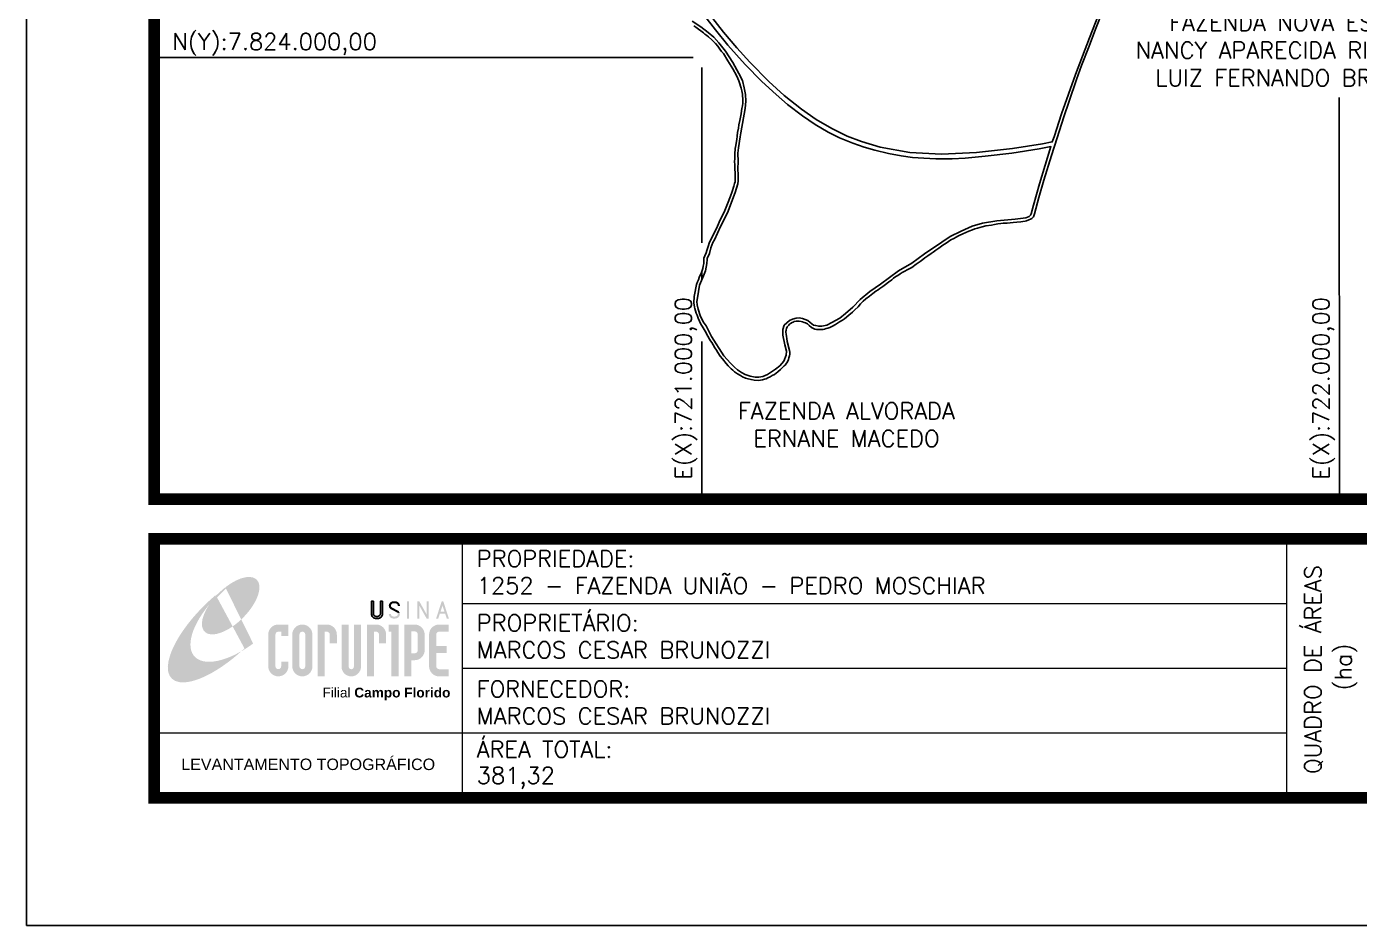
# Model space of a CAD drawing. Header units: metres. Extents: x 719941 to 724141, y 7822638 to 7828578.
# Drawn here: x 719941 to 722031, y 7822638 to 7824048 of the extents above; entities that cross this region are included whole.
import ezdxf
from ezdxf.enums import TextEntityAlignment as Align

# ---------------------------------------------------------------- set-up
doc = ezdxf.new("R2010")
doc.units = ezdxf.units.M
doc.linetypes.add('LIN0', pattern=[0])
for name, color, linetype in [('0114001252', 1, 'Continuous'), ('0114001252017', 5, 'Continuous'), ('0114001252026', 5, 'Continuous'), ('MALHA', 8, 'Continuous'), ('MARGEM', 5, 'Continuous'), ('TEXTO CONFRONTANTES', 7, 'Continuous')]:
    doc.layers.add(name, color=color, linetype=linetype)
doc.styles.add('ARIAL', font='arial.ttf')
doc.styles.add('Simplex', font='simplex.shx')
doc.styles.get("Standard").update_dxf_attribs({"font": 'arial.ttf'})

# ---------------------------------------------------------------- blocks, each defined once
blk = doc.blocks.new('A$C78F83FB3')
at = {"layer": 'MARGEM'}
h = blk.add_hatch(color=20, dxfattribs=at)
edge = h.paths.add_edge_path()
edge.add_ellipse((19.49, 23.77), major_axis=(-6.68, -6.67), ratio=0.469426, start_angle=292.7328, end_angle=601.2579)
edge.add_ellipse((22.83, 22.05), major_axis=(12.64, 11.29), ratio=0.457614, start_angle=79.9069, end_angle=107.9139)
edge = h.paths.add_edge_path()
edge.add_ellipse((18.28, 18.7), major_axis=(13.95, 13.59), ratio=0.386848, start_angle=63.9612, end_angle=264.5993)
edge.add_ellipse((22.83, 22.05), major_axis=(12.64, 11.29), ratio=0.457614, start_angle=107.9139, end_angle=245.1182, ccw=False)
edge.add_ellipse((19.49, 23.77), major_axis=(-6.68, -6.67), ratio=0.469426, start_angle=241.2579, end_angle=292.7328, ccw=False)
for color, points in [(20, [(15.46, 26.12), (14.17, 24.81), (14.06, 24.24), (14.39, 23.97), (14.67, 24.54), (19.47, 29.32), (18.48, 28.66), (17.31, 27.78)]), (7, [(58.42, 24.9), (57.9, 24.9), (57.9, 21.73, -0.414214), (57.15, 20.98), (56.84, 20.98, -0.414214), (56.09, 21.73), (56.09, 24.9), (55.57, 24.9), (55.57, 21.73, 0.414214), (56.84, 20.46), (57.15, 20.46, 0.414214), (58.42, 21.73)]), (7, [(61.7, 24.9), (61.23, 24.9, 0.396318), (60.04, 23.78), (60.04, 23.72, 0.151912), (60.39, 22.97), (60.46, 22.92), (62.18, 22), (62.85, 21.83, 0.12407), (62.51, 22.42), (60.75, 23.36, -0.13192), (60.56, 23.77, -0.385578), (61.23, 24.37), (61.7, 24.37, -0.414214), (62.37, 23.7), (62.89, 23.7, 0.414214)]), (7, [(62.37, 23.7), (62.89, 23.7, 0.414214), (61.7, 24.9), (61.23, 24.9, 0.396318), (60.04, 23.78), (60.04, 23.72, 0.151912), (60.39, 22.97), (60.46, 22.92), (62.18, 22), (62.18, 22, -0.131921), (62.37, 21.59, -0.385578), (61.7, 20.98), (61.23, 20.98, -0.414214), (60.56, 21.65), (60.04, 21.65, 0.414214), (61.23, 20.46), (61.7, 20.46, 0.402546), (62.89, 21.61, 0.165292), (62.51, 22.42), (60.75, 23.36, -0.13192), (60.56, 23.77, -0.385578), (61.23, 24.37), (61.7, 24.37, -0.414214)]), (7, [(30.97, 12.46), (29.13, 12.46), (29.13, 8.21, 1), (34.29, 8.21), (34.29, 9.41), (32.45, 9.41), (32.45, 8.21, -1), (30.97, 8.21)])]:
    blk.add_hatch(color=color, dxfattribs=at).paths.add_polyline_path(points)
h = blk.add_hatch(color=7, dxfattribs=at)
h.paths.add_polyline_path([(65.24, 24.9), (64.72, 24.9), (64.72, 20.46), (65.24, 20.46)])
h.paths.add_polyline_path([(67.38, 20.46), (67.9, 20.46), (67.9, 23.74), (69.74, 20.46), (70.23, 20.46), (70.23, 24.9), (69.71, 24.9), (69.71, 21.58), (67.85, 24.9), (67.38, 24.9)])
h.paths.add_polyline_path([(72.17, 20.46), (72.72, 20.46), (73.14, 21.73), (74.49, 21.73), (74.9, 20.46), (75.45, 20.46), (74, 24.9), (73.62, 24.9)])
h.paths.add_polyline_path([(73.81, 23.8), (74.32, 22.25), (73.31, 22.25)], flags=16)
h = blk.add_hatch(color=7, dxfattribs=at)
h.paths.add_polyline_path([(31.71, 18.93, 0.414214), (29.13, 16.35), (29.13, 12.46), (30.97, 12.46), (30.97, 16.35, -0.414214), (31.71, 17.09), (32.45, 17.09), (32.45, 16.02), (34.29, 16.02), (34.29, 18.93)])
h.paths.add_polyline_path([(44.15, 17.09, -0.414214), (44.89, 16.35), (44.89, 14.1), (46.72, 14.1), (46.72, 16.17, 0.433937), (44.15, 18.93), (41.77, 18.93), (41.77, 12.46), (43.61, 12.46), (43.61, 17.09)])
h.paths.add_polyline_path([(43.61, 12.46), (41.77, 12.46), (41.77, 5.62), (43.61, 5.62)])
h.paths.add_polyline_path([(47.92, 12.46), (49.75, 12.46), (49.75, 18.93), (47.92, 18.93)])
h.paths.add_polyline_path([(52.91, 18.93), (51.08, 18.93), (51.08, 12.46), (52.91, 12.46)])
h.paths.add_polyline_path([(51.08, 8.12, -1), (49.75, 8.12), (49.75, 12.46), (47.92, 12.46), (47.92, 8.12, 1), (52.91, 8.12), (52.91, 12.46), (51.08, 12.46)])
h.paths.add_polyline_path([(54.41, 12.46), (56.25, 12.46), (56.25, 17.09), (56.79, 17.09, -0.414214), (57.53, 16.35), (57.53, 14.1), (59.36, 14.1), (59.36, 16.17, 0.433937), (56.79, 18.93), (54.41, 18.93)])
h.paths.add_polyline_path([(56.25, 12.46), (54.41, 12.46), (54.41, 5.62), (56.25, 5.62)])
h.paths.add_polyline_path([(60.73, 12.46), (62.58, 12.46), (62.58, 18.93), (60.02, 18.93), (60.02, 17.08), (60.73, 17.08)])
h.paths.add_polyline_path([(62.58, 12.46), (60.73, 12.46), (60.73, 5.62), (62.58, 5.62)])
h.paths.add_polyline_path([(64.06, 12.46), (65.82, 12.46), (65.82, 17.17), (66.66, 17.17, -0.450417), (67.48, 16.25), (67.48, 12.46), (69.24, 12.46, 0.002307), (69.24, 12.48, 0.005282), (69.23, 12.54, -0.000938), (69.23, 12.53), (69.23, 16.17, 0.433937), (66.66, 18.93), (64.06, 18.93)])
h.paths.add_polyline_path([(64.06, 5.62), (65.82, 5.62), (65.82, 9.77), (66.66, 9.77, 0.426056), (69.24, 12.46), (67.48, 12.46), (67.48, 12.45, -0.450417), (66.66, 11.53), (65.82, 11.53), (65.82, 12.46), (64.06, 12.46)])
h.paths.add_polyline_path([(70.37, 12.46), (74.87, 12.46), (74.87, 13.44), (72.21, 13.44), (72.21, 16.35, -0.414214), (72.95, 17.09), (75.38, 17.09), (75.38, 18.93), (72.95, 18.93, 0.414214), (70.37, 16.35)])
h.paths.add_polyline_path([(72.21, 11.62), (74.87, 11.62), (74.87, 12.46), (70.37, 12.46), (70.37, 8.21, 0.414214), (72.95, 5.62), (75.38, 5.62), (75.38, 7.47), (72.95, 7.47, -0.414214), (72.21, 8.21)])
h = blk.add_hatch(color=7, dxfattribs=at)
h.paths.add_polyline_path([(35.29, 16.35), (35.29, 8.21, 1), (40.46, 8.21, 0.016978), (40.45, 8.38), (40.45, 16.17, 0.433937), (37.88, 18.93), (37.87, 18.93, 0.41391)])
h.paths.add_polyline_path([(38.62, 16.35), (38.62, 8.21, -1), (37.13, 8.21), (37.13, 16.35, -1)], flags=16)
at = {"layer": 'MARGEM', "color": 7}
blk.add_lwpolyline([(58.42, 24.9), (57.9, 24.9), (57.9, 21.73, -0.414214), (57.15, 20.98), (56.84, 20.98, -0.414214), (56.09, 21.73), (56.09, 24.9), (55.57, 24.9), (55.57, 21.73, 0.414214), (56.84, 20.46), (57.15, 20.46, 0.414214), (58.42, 21.73), (58.42, 24.9)], format="xyb", close=True, dxfattribs=at)
at = {"layer": 'MARGEM', "color": 252, "insert": (43.05, 2.72), "char_height": 2.5, "attachment_point": 1, "style": 'ARIAL'}
blk.add_mtext_dynamic_manual_height_columns('Filial {\\fArial|b1|i0|c0|p34;Campo Florido}', width=33.0271, gutter_width=2.46, heights=[2.95], dxfattribs=at)

msp = doc.modelspace()

# ---------------------------------------------------------------- linework, layer by layer
at = {"layer": '0114001252'}
msp.add_lwpolyline([(721629.4, 7824074.3), (721617.5, 7824044.2), (721607.4, 7824017.3), (721595.4, 7823987.1), (721587.4, 7823965), (721576, 7823931.2), (721567.7, 7823906.5), (721557.2, 7823873.8), (721548.6, 7823846.2), (721536.5, 7823807.2), (721528.7, 7823780.2), (721521.6, 7823754.3), (721520, 7823750), (721519, 7823748.6), (721517.7, 7823747.3), (721516.6, 7823746.7), (721515.3, 7823746), (721512.7, 7823744.8), (721509.4, 7823743.7), (721507.1, 7823743.1), (721503.3, 7823742.4), (721500.5, 7823742), (721494, 7823741.2), (721488.2, 7823740.9), (721479, 7823740), (721472.6, 7823739.6), (721468.9, 7823739.2), (721464.2, 7823738.6), (721458.9, 7823737.6), (721454.5, 7823736.9), (721445.5, 7823735.5), (721439.4, 7823734), (721432.3, 7823732.2), (721428.3, 7823731.1), (721424.3, 7823729.6), (721418.9, 7823727.2), (721409.4, 7823723), (721403.8, 7823720.4), (721401.7, 7823719.3), (721398.8, 7823717.8), (721395, 7823716), (721390.6, 7823713.5), (721387, 7823711.2), (721384.5, 7823709.5), (721380.7, 7823707), (721378.1, 7823705.3), (721376, 7823703.7), (721371.9, 7823700.6), (721367.1, 7823697.4), (721362.6, 7823694.3), (721359.6, 7823692.2), (721354.2, 7823688.6), (721349.8, 7823685.4), (721346.4, 7823682.8), (721342.2, 7823679.7), (721336.3, 7823675.4), (721329.2, 7823670.5), (721323.2, 7823667.1), (721317.1, 7823664), (721314.4, 7823662.5), (721311, 7823660.4), (721307.1, 7823657.9), (721304.1, 7823655.9), (721300.8, 7823653.4), (721297.7, 7823650.9), (721292.8, 7823647.1), (721288, 7823643.5), (721284, 7823640.4), (721279.3, 7823637.2), (721276.5, 7823635.4), (721272.6, 7823632.9), (721268.1, 7823629.4), (721262.9, 7823625.3), (721257.4, 7823620.9), (721253.1, 7823617.4), (721248.9, 7823613.1), (721245.1, 7823608.7), (721240.1, 7823603.7), (721236.1, 7823599.9), (721230.6, 7823595.2), (721223.6, 7823589.8), (721220.4, 7823587.4), (721215.9, 7823584.8), (721209.6, 7823580.8), (721204.8, 7823578.3), (721200.8, 7823576.3), (721197.8, 7823575.1), (721194.8, 7823574.3), (721192.3, 7823573.6), (721190.4, 7823573.2), (721188.4, 7823572.9), (721185, 7823572.8), (721181.9, 7823572.9), (721179.9, 7823573.1), (721177.3, 7823573.7), (721174, 7823574.8), (721171.8, 7823575.9), (721168.3, 7823579.1), (721165.6, 7823581.7), (721162.7, 7823583.4), (721160.5, 7823584.2), (721158.1, 7823584.9), (721155.5, 7823585.5), (721152.5, 7823586), (721149.8, 7823586.1), (721147.9, 7823585.9), (721144.8, 7823585.3), (721143, 7823584.6), (721141.4, 7823583.9), (721139.2, 7823582.5), (721137.5, 7823581.2), (721136.2, 7823580), (721134.8, 7823578.4), (721133.8, 7823577), (721132.9, 7823574.6), (721132, 7823572.2), (721132, 7823571.3), (721131.8, 7823570.5), (721131.8, 7823568.8), (721132.1, 7823565.7), (721132.5, 7823562.2), (721133.1, 7823558.6), (721133.9, 7823554), (721137.7, 7823539.8), (721138, 7823537.4), (721137.8, 7823534.4), (721137.2, 7823531.6), (721136.5, 7823528.4), (721135.7, 7823525.8), (721134.4, 7823522.4), (721131.9, 7823518.6), (721130.5, 7823517.1), (721129.3, 7823515.7), (721126.7, 7823513.2), (721123.1, 7823510), (721119.2, 7823506.6), (721113.7, 7823502.6), (721110.2, 7823500.7), (721107, 7823498.7), (721103.4, 7823497), (721101, 7823495.8), (721098.5, 7823494.8), (721095.3, 7823493.9), (721092.1, 7823493.4), (721088.1, 7823493.1), (721082, 7823493.6), (721077.1, 7823494.3), (721072.5, 7823495.4), (721068.7, 7823496.7), (721063.9, 7823498.6), (721060.4, 7823500.6), (721055.7, 7823503.6), (721051.3, 7823506.8), (721048.7, 7823509.1), (721046.2, 7823511.3), (721043.8, 7823513.4), (721041.2, 7823516.1), (721037.9, 7823519.8), (721032.4, 7823526.7), (721028.8, 7823531.3), (721024.9, 7823537.1), (721022.8, 7823540.3), (721020.2, 7823544.2), (721017.5, 7823548.8), (721015.5, 7823552.5), (721013.8, 7823555.2), (721012.2, 7823557.9), (721009.6, 7823562.4), (721005.4, 7823570.1), (721002.3, 7823575.8), (721000.7, 7823578.3), (720998.6, 7823581.3), (720996.2, 7823585.8), (720994.2, 7823590.8), (720992.4, 7823595.2), (720991, 7823598.6), (720989.9, 7823602), (720989, 7823605.7), (720988.4, 7823607.9), (720987.9, 7823611.5), (720987.6, 7823614.3), (720987.6, 7823618.7), (720987.7, 7823621.3), (720988, 7823625), (720989.6, 7823632.5), (720990.6, 7823638.4), (720991.7, 7823643.7), (720993.2, 7823647.6), (720994.5, 7823650.8), (720995.9, 7823654.3), (720997.4, 7823658.1), (720999.4, 7823662.3), (721000.7, 7823665.4), (721001.7, 7823668.6), (721002.3, 7823672.3), (721003.1, 7823676.5), (721003.3, 7823682), (721003.3, 7823685.4), (721003.9, 7823687), (721004.8, 7823688.5), (721006.9, 7823693.2), (721007.9, 7823696.7), (721009.3, 7823701.8), (721010.3, 7823705), (721011.4, 7823708.2), (721013.2, 7823712.2), (721015, 7823715.6), (721024.4, 7823735.2), (721028.8, 7823744.9), (721034.8, 7823756.9), (721040.1, 7823770.3), (721044.7, 7823782), (721047.7, 7823789.3), (721050, 7823797.6), (721051.3, 7823802), (721052, 7823804.8), (721052.3, 7823807.8), (721052.4, 7823810.9), (721052.4, 7823814.3), (721052, 7823819.1), (721051.5, 7823824.2), (721051.5, 7823831.3), (721051.3, 7823836.5), (721051.6, 7823840.6), (721051.7, 7823846.1), (721051.7, 7823851), (721052, 7823853.8), (721052.3, 7823857), (721053.3, 7823861.7), (721053.9, 7823865.1), (721054.9, 7823871.3), (721055.4, 7823876.2), (721056, 7823882), (721057.3, 7823888.9), (721058.1, 7823893.9), (721059.5, 7823900.9), (721061.5, 7823911.6), (721062.1, 7823916.3), (721062.6, 7823919.8), (721063.5, 7823923.9), (721064.2, 7823928.1), (721064.2, 7823931.6), (721064.3, 7823935.5), (721064, 7823938.9), (721063.5, 7823942.2), (721062.5, 7823947.4), (721061.7, 7823951.4), (721060.8, 7823954.7), (721059.8, 7823958.4), (721058.2, 7823963), (721056.5, 7823966.9), (721054.2, 7823971.7), (721048.4, 7823981.8), (721040.8, 7823994.5), (721033.7, 7824005.8), (721031, 7824009.4), (721028.3, 7824012.9), (721024.9, 7824017.4), (721021.2, 7824021.9), (721015.9, 7824027.3), (721010.6, 7824032.1), (721007.7, 7824034.2), (721004.6, 7824036.6), (721002.4, 7824038.2), (720998.3, 7824041.5), (720994.7, 7824044.3), (720990.6, 7824047.1), (720987.4, 7824049.3)], dxfattribs=at)
at = {"layer": '0114001252017'}
msp.add_lwpolyline([(721004.8, 7824064.7), (721021.3, 7824042.9), (721040.6, 7824019.2), (721067.9, 7823989), (721094.2, 7823962.3), (721116.3, 7823941.9), (721134.5, 7823925.9), (721157.6, 7823908.3), (721177.9, 7823894.8), (721198.3, 7823882.5), (721215.8, 7823873.9), (721236.6, 7823865.3), (721254.3, 7823859.1), (721271.2, 7823854.1), (721292.8, 7823849.2), (721312.5, 7823845.7), (721330.1, 7823843), (721348, 7823841.6), (721367.2, 7823840.7), (721392.7, 7823840.9), (721412.8, 7823841.9), (721444.2, 7823844.8), (721486.2, 7823849.9), (721528.8, 7823856.4), (721547.5, 7823859.9), (721529.6, 7823801.5), (721520.1, 7823767.8), (721516.5, 7823754.6), (721515.6, 7823752.5), (721513.5, 7823750.5), (721508.1, 7823748.4), (721491.4, 7823746.3), (721462.8, 7823743.4), (721440.3, 7823739.7), (721423.7, 7823735), (721406.6, 7823727.4), (721389.3, 7823718.7), (721376.2, 7823709.9), (721349.4, 7823691.7), (721329.5, 7823676.9), (721308.6, 7823665), (721280.2, 7823644.2), (721263.2, 7823632.7), (721248.5, 7823620.2), (721236.9, 7823608), (721225.5, 7823597.9), (721216.5, 7823590.9), (721203.9, 7823583.7), (721196.1, 7823579.8), (721188, 7823578.3), (721183.4, 7823578.1), (721178.5, 7823579.1), (721175.1, 7823580), (721170, 7823584.1), (721166, 7823586.9), (721157.7, 7823590.1), (721152.5, 7823591.1), (721147.7, 7823590.8), (721141.9, 7823589.4), (721137.3, 7823587.3), (721129.2, 7823579.7), (721127.1, 7823572.8), (721126.8, 7823564), (721130, 7823549), (721132.7, 7823538.9), (721132, 7823532.6), (721128.6, 7823523.2), (721122.2, 7823516), (721115.6, 7823510.6), (721103, 7823502.4), (721095.5, 7823499), (721089.5, 7823498.3), (721083.5, 7823498.2), (721075.6, 7823499.5), (721067.9, 7823502.5), (721062.4, 7823505.4), (721055.8, 7823509.8), (721051.2, 7823514), (721044.9, 7823519.9), (721034.4, 7823531.9), (721015.2, 7823562.2), (721006.6, 7823578.8), (721002, 7823585.2), (720997.6, 7823594.9), (720994.1, 7823605.1), (720992.7, 7823611.6), (720992.3, 7823617), (720993, 7823622.8), (720996.5, 7823642.4), (721002.7, 7823657.1), (721005.6, 7823665), (721007.8, 7823676.5), (721008.3, 7823682.7), (721008.3, 7823684.5), (721011.8, 7823692), (721014.3, 7823701.2), (721017.3, 7823709.3), (721020, 7823713.7), (721029.4, 7823734.5), (721040, 7823755.9), (721052.3, 7823787.9), (721056.5, 7823801.5), (721056.8, 7823806.2), (721057, 7823815.9), (721056.6, 7823825.1), (721056.9, 7823836.5), (721056.6, 7823849.9), (721057.5, 7823858), (721060.3, 7823875.3), (721061.2, 7823881.3), (721067.8, 7823919.5), (721069.2, 7823931), (721068.4, 7823941.9), (721066.4, 7823952.1), (721063.6, 7823963.7), (721058, 7823974.5), (721048.5, 7823992.1), (721037.2, 7824009.6), (721026.7, 7824022.7), (721018.7, 7824031.4), (721009.9, 7824039), (720998.2, 7824048.1), (720984.8, 7824057)], dxfattribs=at)
at = {"layer": '0114001252026'}
msp.add_lwpolyline([(721631.7, 7824091.5), (721608.1, 7824030.4), (721585.9, 7823973), (721564, 7823911.2), (721552.6, 7823875.3), (721549.6, 7823867.4), (721534.5, 7823864.4), (721487, 7823857), (721430.9, 7823850.9), (721375.7, 7823848.2), (721326.4, 7823850.7), (721279.8, 7823859.1), (721250.4, 7823867.8), (721227.7, 7823876.4), (721203.7, 7823888.1), (721179.4, 7823902.6), (721156.3, 7823918.9), (721129.3, 7823940.1), (721105, 7823961.9), (721075.4, 7823992.3), (721054.7, 7824014.7), (721033.8, 7824039.5), (721011.7, 7824068.4)], dxfattribs=at)
at = {"layer": 'MALHA'}
for p, q in [((720150.1, 7824000), (720986.4, 7824000)), ((721000, 7823708.7), (721000, 7823984)), ((722000, 7823315.8), (721999.5, 7823936.8)), ((721000, 7823650.6), (721000, 7823663.7)), ((721000, 7823315.8), (721000, 7823554))]:
    msp.add_line(p, q, dxfattribs=at)
at = {"layer": 'MARGEM', "color": 174, "linetype": 'LIN0'}
msp.add_line((719941, 7822638), (719941, 7828578), dxfattribs=at)
at = {"layer": 'MARGEM', "color": 174, "linetype": 'LIN0', "flags": 128}
msp.add_lwpolyline([(724141, 7822638), (724141, 7828578), (719941, 7828578), (719941, 7822638)], close=True, dxfattribs=at)
at = {"layer": 'MARGEM', "color": 174, "linetype": 'LIN0', "const_width": 18.2, "flags": 128}
for points in [[(723941, 7823306.8), (723941, 7828378), (720141, 7828378), (720141, 7823306.8)], [(720141, 7823244.6), (723941, 7823244.6), (723941, 7822838), (720141, 7822838)]]:
    msp.add_lwpolyline(points, close=True, dxfattribs=at)
at = {"layer": 'MARGEM', "color": 174, "linetype": 'LIN0', "flags": 128}
for points, const_width in [([(720624.2, 7823244.6), (720624.2, 7822838)], 2.02), ([(720624.2, 7823244.6), (720624.2, 7822841.7)], 2), ([(721917.3, 7823244.6), (721917.3, 7822843)], 2.02), ([(720624.2, 7823143), (721917.3, 7823143)], 2.02), ([(720624.2, 7823041.3), (721917.3, 7823041.3)], 2.02), ([(720141, 7822939.7), (721917.3, 7822939.7)], 2.02)]:
    msp.add_lwpolyline(points, dxfattribs=dict(at, const_width=const_width))

# ---------------------------------------------------------------- block references
at = {"layer": 'MARGEM', "linetype": 'ByBlock', "xscale": 6.116010859387615, "yscale": 6.116010859387615, "zscale": 6.116010859387615}
msp.add_blockref('A$C78F83FB3', (720141.8, 7822994.3), dxfattribs=at)

# ---------------------------------------------------------------- texts
at = {"layer": 'MALHA', "linetype": 'Continuous', "style": 'Simplex'}
msp.add_text('N(Y):7.824.000,00', height=26, dxfattribs=at).set_placement((720169.4, 7824003.9), align=Align.BOTTOM_LEFT)
for s, p in [('E(X):721.000,00', (720991.8, 7823337.5)), ('E(X):722.000,00', (721991.8, 7823337.5))]:
    msp.add_text(s, height=26, rotation=90, dxfattribs=at).set_placement(p, align=Align.BOTTOM_LEFT)
at = {"layer": 'MARGEM', "color": 7, "linetype": 'Continuous', "lineweight": 9, "style": 'Simplex'}
for s, p in [('PROPRIEDADE:', (720647, 7823226.4)), ('PROPRIETÁRIO:', (720647, 7823125.7)), ('FORNECEDOR:', (720647, 7823021.9)), ('ÁREA TOTAL:', (720647, 7822927.2))]:
    msp.add_text(s, height=26, dxfattribs=at).set_placement(p, align=Align.TOP_LEFT)
at = {"layer": 'MARGEM', "color": 7, "linetype": 'Continuous', "style": 'Simplex'}
for s, p in [('QUADRO DE ÁREAS', (721958.4, 7823039.4)), ('(ha)', (722005.9, 7823043.4))]:
    msp.add_text(s, height=26, rotation=90, dxfattribs=at).set_placement(p, align=Align.MIDDLE_CENTER)
for s, p in [('1252 - FAZENDA UNIÃO - PEDRO MOSCHIAR', (720647, 7823184)), ('MARCOS CESAR BRUNOZZI', (720647, 7823083.2)), ('MARCOS CESAR BRUNOZZI', (720647, 7822979.5)), ('381,32', (720647, 7822886.2))]:
    msp.add_text(s, height=26, dxfattribs=at).set_placement(p, align=Align.TOP_LEFT)
at = {"layer": 'MARGEM', "color": 7, "linetype": 'ByBlock'}
msp.add_text('LEVANTAMENTO TOPOGRÁFICO', height=18, dxfattribs=at).set_placement((720382.6, 7822890.7), align=Align.MIDDLE_CENTER)
at = {"layer": 'TEXTO CONFRONTANTES', "linetype": 'Continuous', "char_height": 26, "width": 1006.361, "attachment_point": 5, "style": 'Simplex'}
for s, insert in [('FAZENDA NOVA ESPERANÇA\\PNANCY APARECIDA RIBEIRO BRITO\\PLUIZ FERNANDO BREDA BRITO', (721971, 7824011.1)), ('FAZENDA ALVORADA\\PERNANE MACEDO', (721226.8, 7823423.5))]:
    msp.add_mtext(s, dxfattribs=dict(at, insert=insert))

doc.saveas('drawing.dxf')
